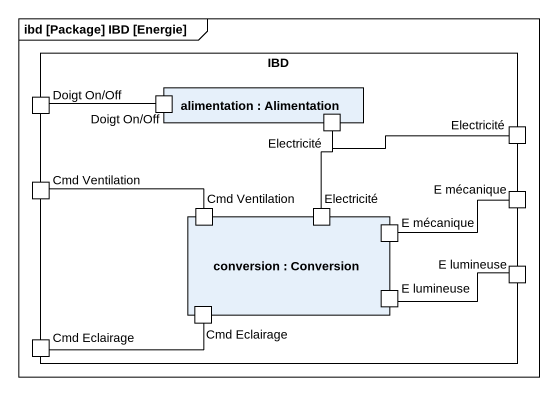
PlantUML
@startuml
mainframe ibd [Package] IBD [Energie]
rectangle IBD {
  port "Doigt On/Off" as Doigt_On_Off
  rectangle "alimentation : Alimentation" as alimentation {
    port "Doigt On/Off" as Doigt_On_Off_2
    port Electricité
  }
  port "Electricité" as Electricité_2
  port "Cmd Ventilation" as Cmd_Ventilation
  rectangle "conversion : Conversion" as conversion {
    port "Cmd Ventilation" as Cmd_Ventilation_2
    port "Electricité" as Electricité_3
    port "E mécanique" as E_mécanique
    port "Cmd Eclairage" as Cmd_Eclairage
    port "E lumineuse" as E_lumineuse_2
  }
  port "E mécanique" as E_mécanique_2
  port "E lumineuse" as E_lumineuse
  port "Cmd Eclairage" as Cmd_Eclairage_2
}
Doigt_On_Off_2 -left- Doigt_On_Off
Electricité -- Electricité_3
Electricité_2 -left- Electricité
Cmd_Ventilation -right- Cmd_Ventilation_2
E_mécanique_2 -left- E_mécanique
E_lumineuse -left- E_lumineuse_2
Cmd_Eclairage_2 -right- Cmd_Eclairage
@enduml
